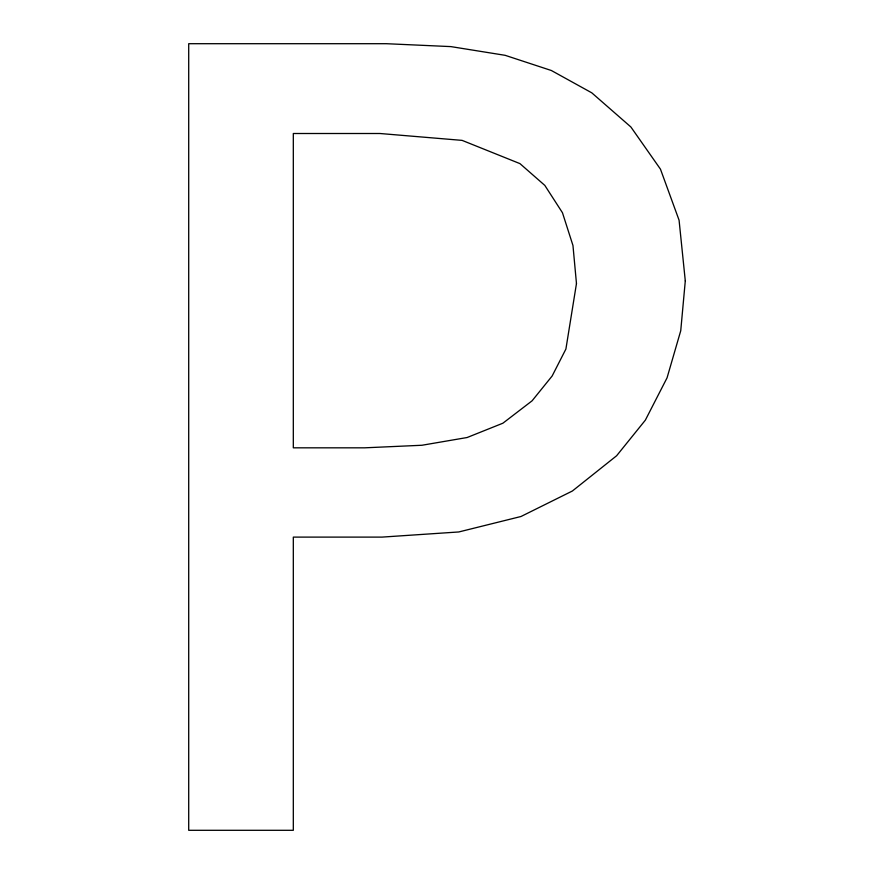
<?xml version="1.0" encoding="UTF-8"?>
<svg xmlns="http://www.w3.org/2000/svg" width="874" height="874" viewBox="0 0 874 874"><rect width="100%" height="100%" fill="white"/><g stroke="black" fill="none" stroke-linecap="round" stroke-linejoin="round"><path stroke-width="1.31" d="M685.292 280.893L680.737 330.754L667.059 377.83L645.34 420.165L616.618 455.758L572.372 491.013L520.991 516.501L458.795 531.96L382.058 537.106L293.314 537.106L293.314 830.3L188.708 830.3L188.708 43.7L386.286 43.7L450.864 46.606L505.15 55.324L551.374 70.51L591.785 92.83L630.875 126.97L660.46 169.163L679.076 220.204L685.292 280.893M576.469 283.537L565.904 349.043L552.16 375.984L532.091 400.816L502.9 423.202L467.109 437.524L421.945 445.259L364.622 447.827L293.314 447.827L293.314 133.504L379.95 133.504L462.095 140.375L519.943 163.613L544.83 185.408L562.463 212.743L572.962 245.496L576.469 283.537"/></g></svg>
